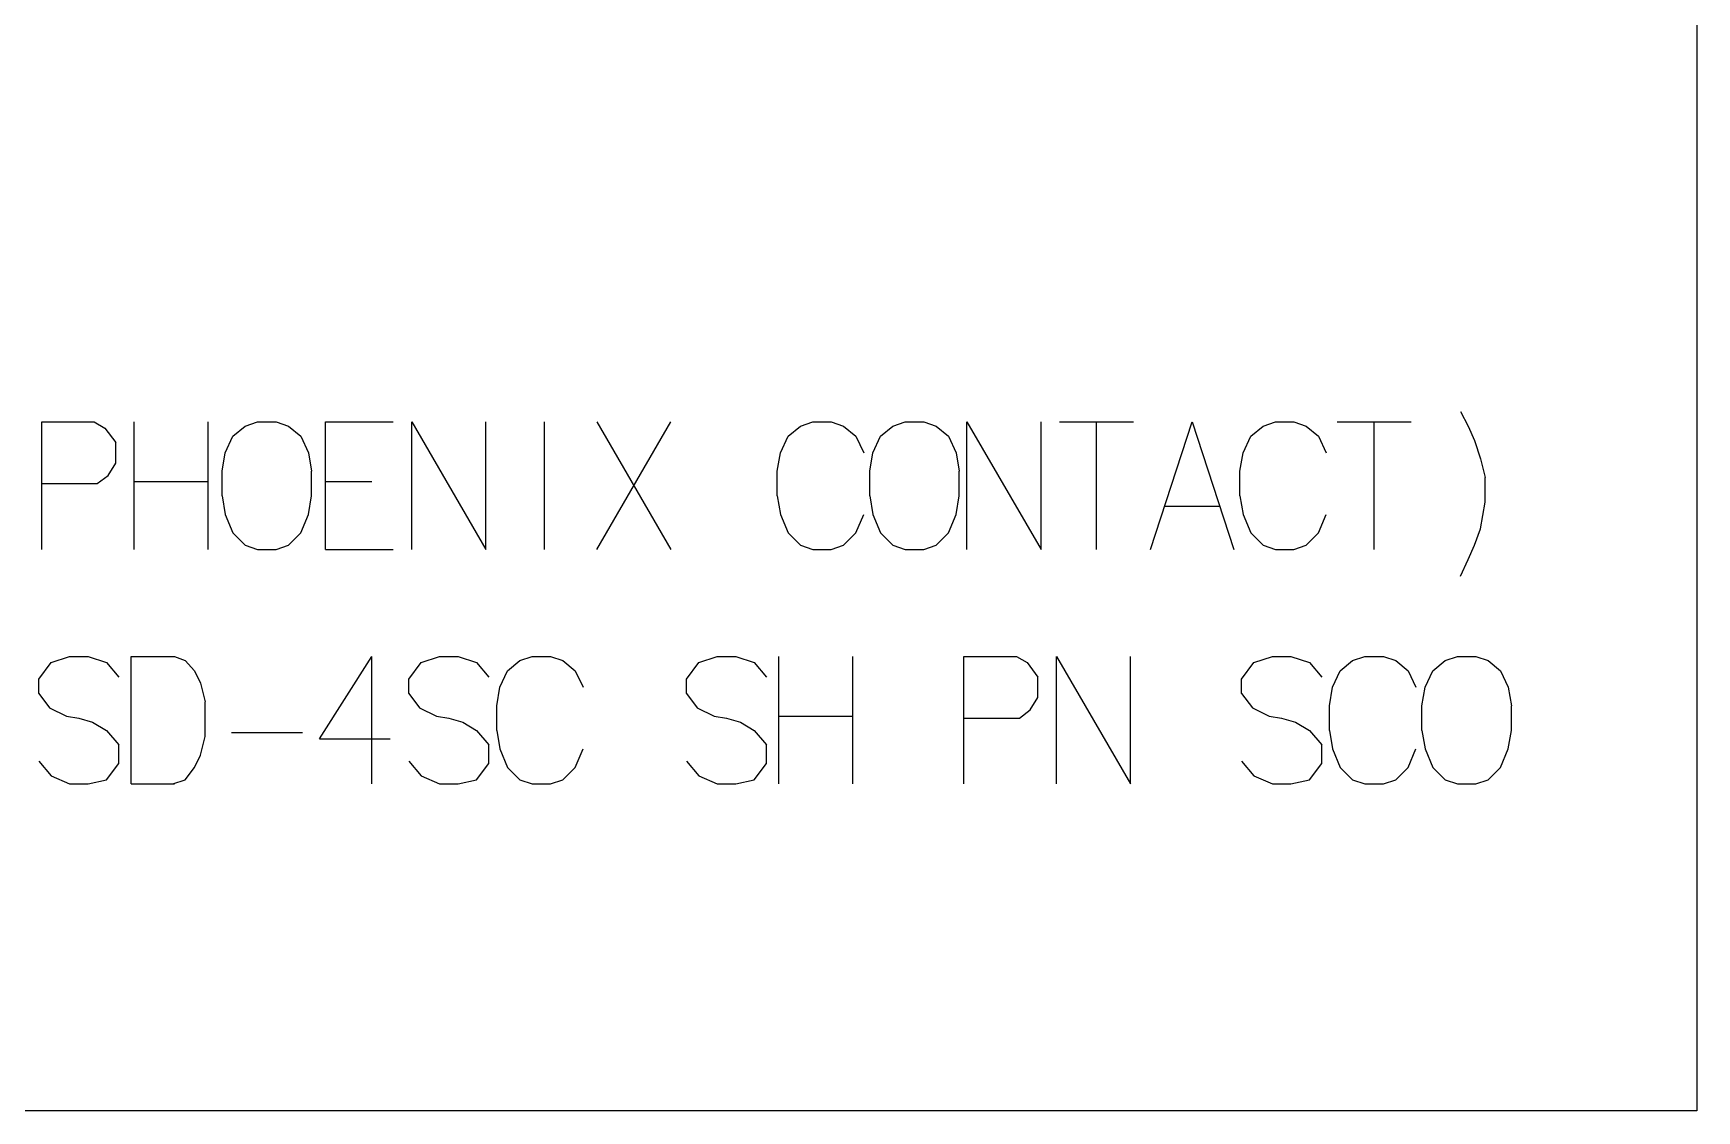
# Model space of a CAD drawing. Header units: millimetres. Extents: x 1063 to 1621, y 404 to 836.
# Drawn here: x 1491.36 to 1523.65, y 587.12 to 608.05 of the extents above; entities that cross this region are included whole.
import ezdxf

# ---------------------------------------------------------------- set-up
doc = ezdxf.new("R2010")
doc.units = ezdxf.units.MM

msp = doc.modelspace()

# ---------------------------------------------------------------- linework, layer by layer
at = {"color": 7, "linetype": 'Continuous'}
for p, q in [((1519.066, 600.701), (1519.216, 600.421)), ((1491.522, 600.501), (1492.54, 600.501)), ((1491.522, 598.026), (1491.522, 600.501)), ((1492.54, 600.501), (1492.749, 600.381)), ((1492.749, 600.381), (1492.959, 600.102)), ((1493.318, 598.026), (1493.318, 600.501)), ((1494.755, 598.026), (1494.755, 600.501)), ((1495.234, 600.222), (1495.474, 600.421)), ((1495.474, 600.421), (1495.713, 600.501)), ((1495.713, 600.501), (1496.073, 600.501)), ((1496.073, 600.501), (1496.312, 600.421)), ((1496.312, 600.421), (1496.552, 600.222)), ((1497.031, 600.501), (1498.348, 600.501)), ((1497.031, 598.026), (1497.031, 600.501)), ((1498.707, 598.026), (1498.707, 600.501)), ((1498.707, 600.501), (1500.144, 598.026)), ((1500.144, 598.026), (1500.144, 600.501)), ((1501.282, 598.026), (1501.282, 600.501)), ((1502.3, 600.501), (1503.737, 598.026)), ((1502.3, 598.026), (1503.737, 600.501)), ((1506.012, 600.222), (1506.252, 600.421)), ((1506.252, 600.421), (1506.492, 600.501)), ((1506.492, 600.501), (1506.851, 600.501)), ((1506.851, 600.501), (1507.09, 600.421)), ((1507.09, 600.421), (1507.33, 600.222)), ((1507.809, 600.222), (1508.048, 600.421)), ((1508.048, 600.421), (1508.288, 600.501)), ((1508.288, 600.501), (1508.647, 600.501)), ((1508.647, 600.501), (1508.887, 600.421)), ((1508.887, 600.421), (1509.126, 600.222)), ((1509.485, 598.026), (1509.485, 600.501)), ((1509.485, 600.501), (1510.923, 598.026)), ((1510.923, 598.026), (1510.923, 600.501)), ((1511.282, 600.501), (1512.719, 600.501)), ((1512, 598.026), (1512, 600.501)), ((1513.048, 598.026), (1513.857, 600.501)), ((1513.857, 600.501), (1514.665, 598.026)), ((1514.994, 600.222), (1515.234, 600.421)), ((1515.234, 600.421), (1515.473, 600.501)), ((1515.473, 600.501), (1515.833, 600.501)), ((1515.833, 600.501), (1516.072, 600.421)), ((1516.072, 600.421), (1516.312, 600.222)), ((1516.671, 600.501), (1518.108, 600.501)), ((1517.389, 598.026), (1517.389, 600.501)), ((1519.216, 600.421), (1519.336, 600.142)), ((1492.959, 599.703), (1492.959, 600.102)), ((1495.085, 599.902), (1495.234, 600.222)), ((1496.552, 600.222), (1496.701, 599.902)), ((1505.863, 599.902), (1506.012, 600.222)), ((1507.33, 600.222), (1507.48, 599.902)), ((1507.659, 599.902), (1507.809, 600.222)), ((1509.126, 600.222), (1509.276, 599.902)), ((1514.845, 599.902), (1514.994, 600.222)), ((1516.312, 600.222), (1516.461, 599.902)), ((1519.336, 600.142), (1519.455, 599.783)), ((1495.025, 599.543), (1495.085, 599.902)), ((1496.701, 599.902), (1496.761, 599.543)), ((1505.803, 599.543), (1505.863, 599.902)), ((1507.599, 599.543), (1507.659, 599.902)), ((1509.276, 599.902), (1509.336, 599.543)), ((1514.785, 599.543), (1514.845, 599.902)), ((1519.455, 599.783), (1519.545, 599.423)), ((1492.6, 599.304), (1492.809, 599.463)), ((1492.809, 599.463), (1492.959, 599.703)), ((1495.025, 599.064), (1495.025, 599.543)), ((1496.761, 599.064), (1496.761, 599.543)), ((1505.803, 599.064), (1505.803, 599.543)), ((1507.599, 599.064), (1507.599, 599.543)), ((1509.336, 599.064), (1509.336, 599.543)), ((1514.785, 599.064), (1514.785, 599.543)), ((1519.545, 598.944), (1519.545, 599.423)), ((1491.522, 599.304), (1492.6, 599.304)), ((1493.318, 599.343), (1494.755, 599.343)), ((1497.031, 599.343), (1497.929, 599.343)), ((1495.025, 599.064), (1495.085, 598.705)), ((1496.701, 598.705), (1496.761, 599.064)), ((1505.803, 599.064), (1505.863, 598.705)), ((1507.599, 599.064), (1507.659, 598.705)), ((1509.276, 598.705), (1509.336, 599.064)), ((1513.318, 598.864), (1514.396, 598.864)), ((1514.785, 599.064), (1514.845, 598.705)), ((1519.455, 598.425), (1519.545, 598.944)), ((1495.085, 598.705), (1495.234, 598.345)), ((1496.552, 598.345), (1496.701, 598.705)), ((1505.863, 598.705), (1506.012, 598.345)), ((1507.33, 598.345), (1507.48, 598.705)), ((1507.659, 598.705), (1507.809, 598.345)), ((1509.126, 598.345), (1509.276, 598.705)), ((1514.845, 598.705), (1514.994, 598.345)), ((1516.312, 598.345), (1516.461, 598.705)), ((1519.336, 598.106), (1519.455, 598.425)), ((1495.234, 598.345), (1495.474, 598.106)), ((1495.474, 598.106), (1495.713, 598.026)), ((1496.073, 598.026), (1496.312, 598.106)), ((1496.312, 598.106), (1496.552, 598.345)), ((1506.012, 598.345), (1506.252, 598.106)), ((1506.252, 598.106), (1506.492, 598.026)), ((1506.851, 598.026), (1507.09, 598.106)), ((1507.09, 598.106), (1507.33, 598.345)), ((1507.809, 598.345), (1508.048, 598.106)), ((1508.048, 598.106), (1508.288, 598.026)), ((1508.647, 598.026), (1508.887, 598.106)), ((1508.887, 598.106), (1509.126, 598.345)), ((1514.994, 598.345), (1515.234, 598.106)), ((1515.234, 598.106), (1515.473, 598.026)), ((1515.833, 598.026), (1516.072, 598.106)), ((1516.072, 598.106), (1516.312, 598.345)), ((1519.216, 597.827), (1519.336, 598.106)), ((1495.713, 598.026), (1496.073, 598.026)), ((1497.031, 598.026), (1498.348, 598.026)), ((1506.492, 598.026), (1506.851, 598.026)), ((1508.288, 598.026), (1508.647, 598.026)), ((1515.473, 598.026), (1515.833, 598.026)), ((1519.066, 597.507), (1519.216, 597.827)), ((1491.702, 595.827), (1492.061, 595.946)), ((1492.061, 595.946), (1492.421, 595.946)), ((1492.421, 595.946), (1492.78, 595.827)), ((1493.259, 595.946), (1494.097, 595.946)), ((1493.259, 593.471), (1493.259, 595.946)), ((1494.097, 595.946), (1494.307, 595.866)), ((1494.307, 595.866), (1494.486, 595.667)), ((1496.912, 594.35), (1497.929, 595.946)), ((1497.929, 593.471), (1497.929, 595.946)), ((1498.888, 595.827), (1499.247, 595.946)), ((1499.247, 595.946), (1499.606, 595.946)), ((1499.606, 595.946), (1499.965, 595.827)), ((1500.564, 595.667), (1500.804, 595.866)), ((1500.804, 595.866), (1501.043, 595.946)), ((1501.043, 595.946), (1501.402, 595.946)), ((1501.402, 595.946), (1501.642, 595.866)), ((1501.642, 595.866), (1501.881, 595.667)), ((1504.277, 595.827), (1504.636, 595.946)), ((1504.636, 595.946), (1504.995, 595.946)), ((1504.995, 595.946), (1505.354, 595.827)), ((1505.833, 593.471), (1505.833, 595.946)), ((1507.271, 593.471), (1507.271, 595.946)), ((1509.426, 595.946), (1510.444, 595.946)), ((1509.426, 593.471), (1509.426, 595.946)), ((1510.444, 595.946), (1510.654, 595.827)), ((1511.223, 593.471), (1511.223, 595.946)), ((1511.223, 595.946), (1512.66, 593.471)), ((1512.66, 593.471), (1512.66, 595.946)), ((1515.055, 595.827), (1515.414, 595.946)), ((1515.414, 595.946), (1515.773, 595.946)), ((1515.773, 595.946), (1516.133, 595.827)), ((1516.731, 595.667), (1516.971, 595.866)), ((1516.971, 595.866), (1517.211, 595.946)), ((1517.211, 595.946), (1517.57, 595.946)), ((1517.57, 595.946), (1517.809, 595.866)), ((1517.809, 595.866), (1518.049, 595.667)), ((1518.528, 595.667), (1518.767, 595.866)), ((1518.767, 595.866), (1519.007, 595.946)), ((1519.007, 595.946), (1519.366, 595.946)), ((1519.366, 595.946), (1519.606, 595.866)), ((1519.606, 595.866), (1519.845, 595.667)), ((1491.463, 595.507), (1491.702, 595.827)), ((1492.78, 595.827), (1493.019, 595.547)), ((1494.486, 595.667), (1494.606, 595.427)), ((1498.648, 595.507), (1498.888, 595.827)), ((1499.965, 595.827), (1500.205, 595.547)), ((1500.414, 595.348), (1500.564, 595.667)), ((1501.881, 595.667), (1502.031, 595.348)), ((1504.037, 595.507), (1504.277, 595.827)), ((1505.354, 595.827), (1505.594, 595.547)), ((1510.654, 595.827), (1510.863, 595.547)), ((1510.863, 595.148), (1510.863, 595.547)), ((1514.815, 595.507), (1515.055, 595.827)), ((1516.133, 595.827), (1516.372, 595.547)), ((1516.582, 595.348), (1516.731, 595.667)), ((1518.049, 595.667), (1518.199, 595.348)), ((1518.378, 595.348), (1518.528, 595.667)), ((1519.845, 595.667), (1519.995, 595.348)), ((1491.463, 595.228), (1491.463, 595.507)), ((1491.463, 595.228), (1491.672, 594.948)), ((1494.606, 595.427), (1494.696, 595.068)), ((1498.648, 595.228), (1498.648, 595.507)), ((1498.648, 595.228), (1498.858, 594.948)), ((1500.355, 594.988), (1500.414, 595.348)), ((1504.037, 595.228), (1504.037, 595.507)), ((1504.037, 595.228), (1504.247, 594.948)), ((1514.815, 595.228), (1514.815, 595.507)), ((1514.815, 595.228), (1515.025, 594.948)), ((1516.522, 594.988), (1516.582, 595.348)), ((1518.318, 594.988), (1518.378, 595.348)), ((1519.995, 595.348), (1520.055, 594.988)), ((1491.672, 594.948), (1492.001, 594.789)), ((1494.696, 594.389), (1494.696, 595.068)), ((1498.858, 594.948), (1499.187, 594.789)), ((1500.355, 594.509), (1500.355, 594.988)), ((1504.247, 594.948), (1504.576, 594.789)), ((1510.504, 594.749), (1510.714, 594.908)), ((1510.714, 594.908), (1510.863, 595.148)), ((1515.025, 594.948), (1515.354, 594.789)), ((1516.522, 594.509), (1516.522, 594.988)), ((1518.318, 594.509), (1518.318, 594.988)), ((1520.055, 594.509), (1520.055, 594.988)), ((1492.001, 594.789), (1492.241, 594.749)), ((1492.241, 594.749), (1492.51, 594.669)), ((1492.51, 594.669), (1492.78, 594.509)), ((1499.187, 594.789), (1499.426, 594.749)), ((1499.426, 594.749), (1499.696, 594.669)), ((1499.696, 594.669), (1499.965, 594.509)), ((1504.576, 594.789), (1504.816, 594.749)), ((1504.816, 594.749), (1505.085, 594.669)), ((1505.085, 594.669), (1505.354, 594.509)), ((1505.833, 594.789), (1507.271, 594.789)), ((1509.426, 594.749), (1510.504, 594.749)), ((1515.354, 594.789), (1515.594, 594.749)), ((1515.594, 594.749), (1515.863, 594.669)), ((1515.863, 594.669), (1516.133, 594.509)), ((1492.78, 594.509), (1493.019, 594.23)), ((1493.019, 593.87), (1493.019, 594.23)), ((1494.606, 594.03), (1494.696, 594.389)), ((1495.205, 594.469), (1496.582, 594.469)), ((1496.912, 594.35), (1498.289, 594.35)), ((1499.965, 594.509), (1500.205, 594.23)), ((1500.205, 593.87), (1500.205, 594.23)), ((1500.355, 594.509), (1500.414, 594.15)), ((1505.354, 594.509), (1505.594, 594.23)), ((1505.594, 593.87), (1505.594, 594.23)), ((1516.133, 594.509), (1516.372, 594.23)), ((1516.372, 593.87), (1516.372, 594.23)), ((1516.522, 594.509), (1516.582, 594.15)), ((1518.318, 594.509), (1518.378, 594.15)), ((1519.995, 594.15), (1520.055, 594.509)), ((1491.463, 593.91), (1491.702, 593.631)), ((1494.486, 593.791), (1494.606, 594.03)), ((1498.648, 593.91), (1498.888, 593.631)), ((1500.414, 594.15), (1500.564, 593.791)), ((1501.881, 593.791), (1502.031, 594.15)), ((1504.037, 593.91), (1504.277, 593.631)), ((1514.815, 593.91), (1515.055, 593.631)), ((1516.582, 594.15), (1516.731, 593.791)), ((1518.049, 593.791), (1518.199, 594.15)), ((1518.378, 594.15), (1518.528, 593.791)), ((1519.845, 593.791), (1519.995, 594.15)), ((1491.702, 593.631), (1492.061, 593.471)), ((1492.78, 593.551), (1493.019, 593.87)), ((1494.307, 593.551), (1494.486, 593.791)), ((1498.888, 593.631), (1499.247, 593.471)), ((1499.965, 593.551), (1500.205, 593.87)), ((1500.564, 593.791), (1500.804, 593.551)), ((1501.642, 593.551), (1501.881, 593.791)), ((1504.277, 593.631), (1504.636, 593.471)), ((1505.354, 593.551), (1505.594, 593.87)), ((1515.055, 593.631), (1515.414, 593.471)), ((1516.133, 593.551), (1516.372, 593.87)), ((1516.731, 593.791), (1516.971, 593.551)), ((1517.809, 593.551), (1518.049, 593.791)), ((1518.528, 593.791), (1518.767, 593.551)), ((1519.606, 593.551), (1519.845, 593.791)), ((1492.061, 593.471), (1492.421, 593.471)), ((1492.421, 593.471), (1492.78, 593.551)), ((1493.259, 593.471), (1494.097, 593.471)), ((1494.067, 593.471), (1494.307, 593.551)), ((1499.247, 593.471), (1499.606, 593.471)), ((1499.606, 593.471), (1499.965, 593.551)), ((1500.804, 593.551), (1501.043, 593.471)), ((1501.043, 593.471), (1501.402, 593.471)), ((1501.402, 593.471), (1501.642, 593.551)), ((1504.636, 593.471), (1504.995, 593.471)), ((1504.995, 593.471), (1505.354, 593.551)), ((1515.414, 593.471), (1515.773, 593.471)), ((1515.773, 593.471), (1516.133, 593.551)), ((1516.971, 593.551), (1517.211, 593.471)), ((1517.211, 593.471), (1517.57, 593.471)), ((1517.57, 593.471), (1517.809, 593.551)), ((1518.767, 593.551), (1519.007, 593.471)), ((1519.007, 593.471), (1519.366, 593.471)), ((1519.366, 593.471), (1519.606, 593.551))]:
    msp.add_line(p, q, dxfattribs=at)
msp.add_lwpolyline([(1437.282, 637.789), (1523.653, 637.789), (1523.653, 587.125), (1437.282, 587.125)], close=True)

doc.saveas('drawing.dxf')
